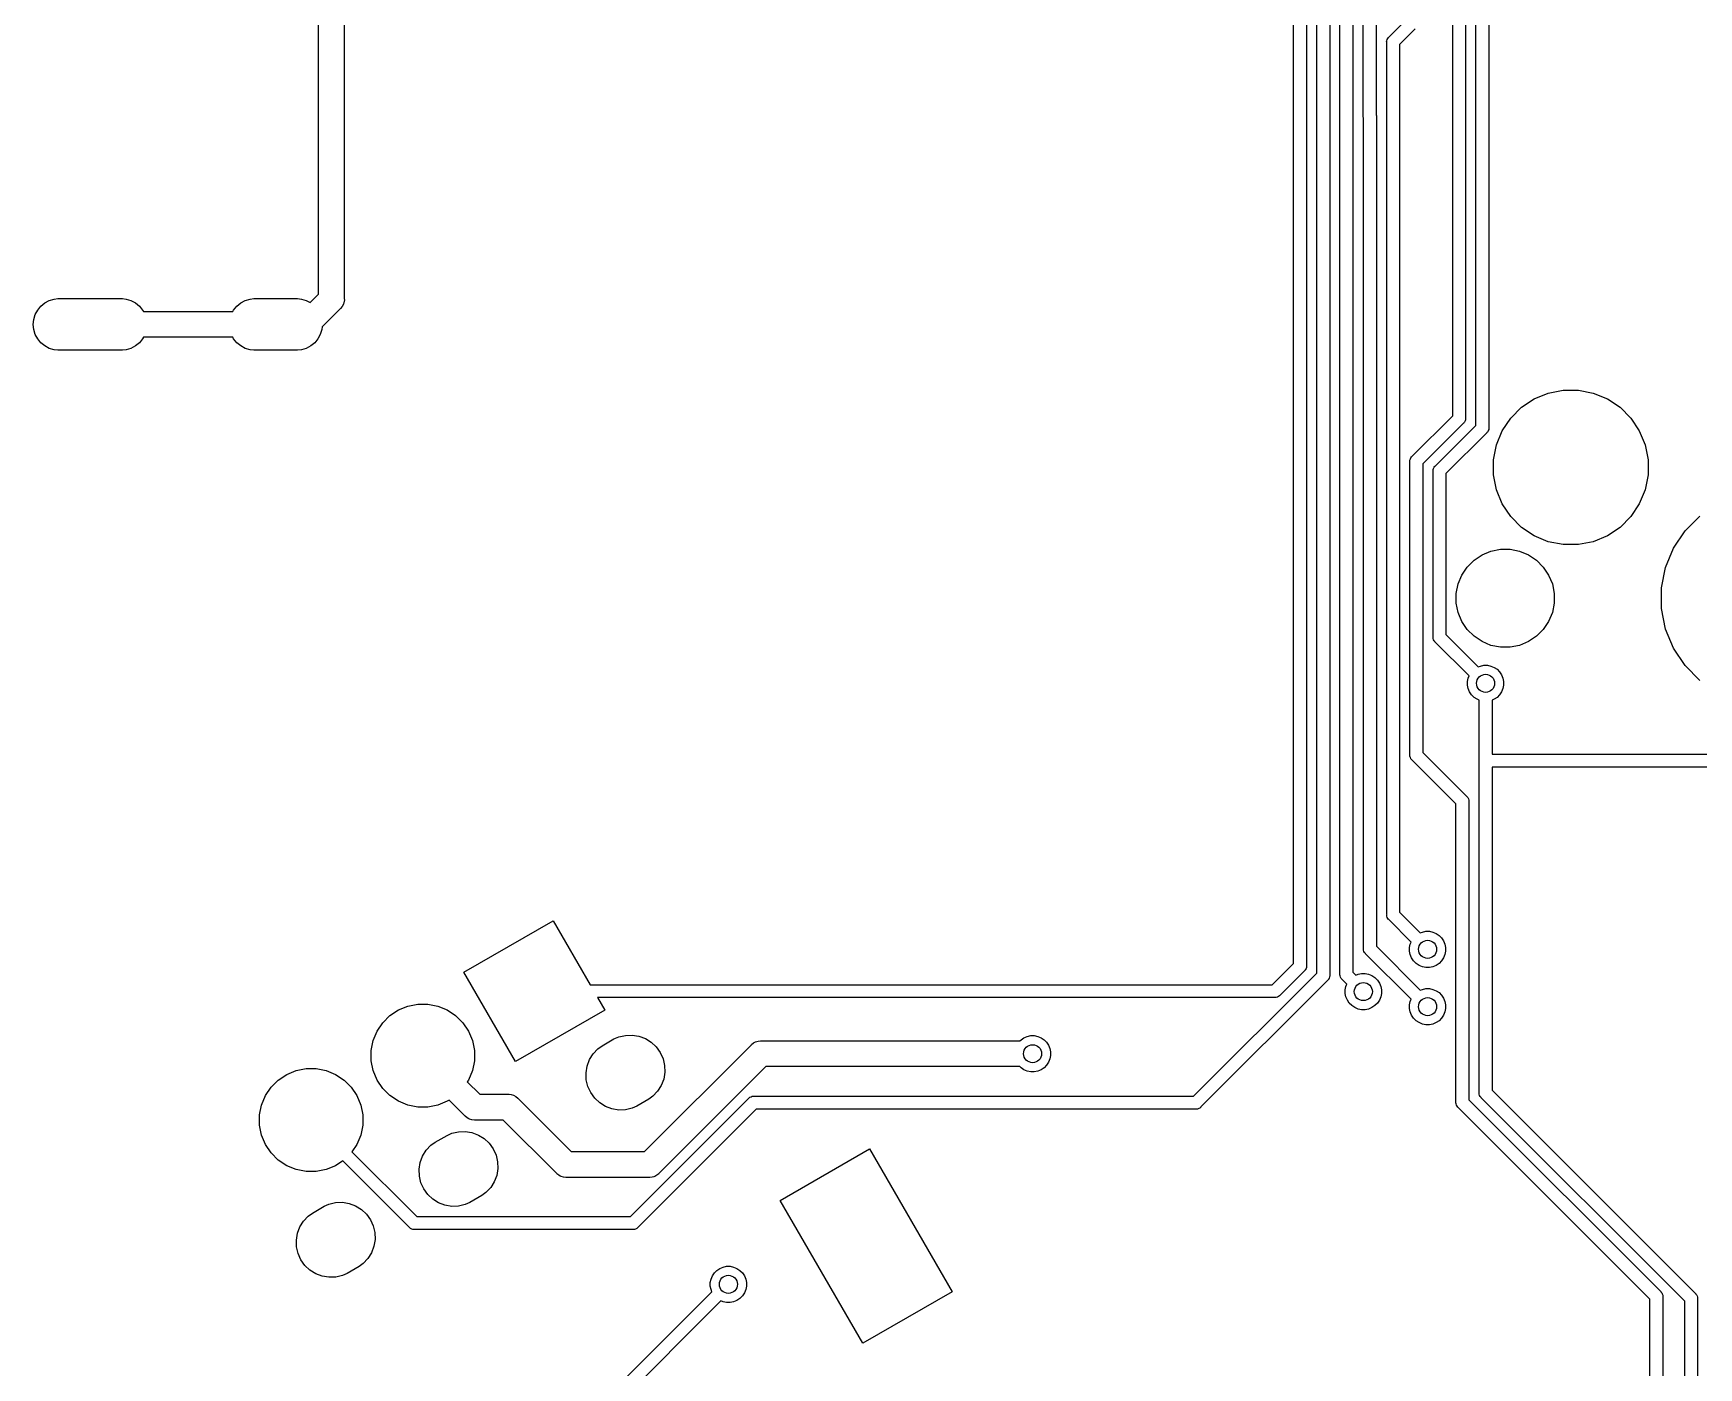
# Model space of a CAD drawing. Extents: x 70 to 347, y -163 to -55.
# Drawn here: x 70.03 to 102.33, y -139.47 to -113.57 of the extents above; entities that cross this region are included whole.
import ezdxf

# ---------------------------------------------------------------- set-up
doc = ezdxf.new("R2010")
doc.units = 0
doc.layers.add('BLACK', color=7, linetype='CONTINUOUS')

msp = doc.modelspace()

# ---------------------------------------------------------------- linework, layer by layer
at = {"layer": 'BLACK', "linetype": 'CONTINUOUS'}
for p, q in [((94.4716, -131.621), (94.4716, -94.3136)), ((94.7216, -94.2679), (94.7216, -131.667)), ((94.9216, -131.808), (94.9216, -94.1272)), ((95.1716, -94.0815), (95.1716, -131.853)), ((95.8216, -115.169), (95.8216, -97.1451)), ((96.0716, -97.1451), (96.0716, -115.144)), ((95.3716, -131.835), (95.3716, -97.3315)), ((95.6216, -97.3315), (95.6216, -131.789)), ((97.5579, -120.996), (97.5579, -108.394)), ((97.8079, -108.349), (97.8079, -121.042)), ((75.5574, -118.633), (75.5574, -108.664)), ((76.0574, -108.572), (76.0574, -118.725)), ((98.2579, -108.761), (98.2579, -121.228)), ((98.0079, -121.182), (98.0079, -110.006)), ((96.3183, -113.651), (96.6236, -113.345)), ((96.2792, -113.719), (96.2863, -113.695)), ((96.2863, -113.695), (96.2979, -113.673)), ((96.2979, -113.673), (96.3096, -113.659)), ((96.3096, -113.659), (96.3097, -113.659)), ((96.3097, -113.659), (96.3136, -113.654)), ((96.3136, -113.654), (96.3183, -113.651)), ((96.8326, -113.49), (96.5274, -113.795)), ((96.2768, -113.743), (96.2792, -113.719)), ((96.2774, -113.749), (96.2768, -113.743)), ((96.2774, -130.673), (96.2774, -113.749)), ((96.5274, -113.795), (96.5274, -130.628)), ((95.821, -115.175), (95.8216, -115.169)), ((95.8216, -115.182), (95.821, -115.175)), ((95.8234, -115.2), (95.8216, -115.182)), ((95.8216, -115.182), (95.8216, -115.182)), ((95.8274, -115.213), (95.8234, -115.2)), ((95.8274, -131.336), (95.8274, -115.213)), ((96.0716, -115.144), (96.0756, -115.157)), ((96.0756, -115.157), (96.0774, -115.175)), ((96.0774, -115.175), (96.0774, -115.175)), ((96.0774, -115.175), (96.078, -115.181)), ((96.078, -115.181), (96.0774, -115.187)), ((96.0774, -115.187), (96.0774, -131.29)), ((70.1099, -118.944), (70.1723, -118.868)), ((70.1723, -118.868), (70.2485, -118.806)), ((70.2485, -118.806), (70.3353, -118.759)), ((70.3353, -118.759), (70.4296, -118.731)), ((70.4296, -118.731), (70.503, -118.723)), ((70.503, -118.723), (71.7522, -118.723)), ((71.7522, -118.723), (71.8256, -118.731)), ((71.8256, -118.731), (71.9199, -118.759)), ((71.9199, -118.759), (72.0067, -118.806)), ((72.0067, -118.806), (72.0829, -118.868)), ((72.0829, -118.868), (72.1453, -118.944)), ((73.9099, -118.944), (73.9723, -118.868)), ((73.9723, -118.868), (74.0485, -118.806)), ((74.0485, -118.806), (74.1353, -118.759)), ((74.1353, -118.759), (74.2296, -118.731)), ((74.2296, -118.731), (74.303, -118.723)), ((74.303, -118.723), (75.1522, -118.723)), ((75.1522, -118.723), (75.2256, -118.731)), ((75.2256, -118.731), (75.3199, -118.759)), ((75.3199, -118.759), (75.3926, -118.798)), ((75.3926, -118.798), (75.5574, -118.633)), ((76.0163, -118.876), (75.985, -118.915)), ((76.0395, -118.833), (76.0163, -118.876)), ((76.0508, -118.796), (76.0395, -118.833)), ((76.0538, -118.786), (76.0508, -118.796)), ((76.0586, -118.737), (76.0538, -118.786)), ((76.0574, -118.725), (76.0586, -118.737)), ((70.0252, -119.223), (70.0348, -119.125)), ((70.0348, -119.125), (70.0634, -119.031)), ((70.0634, -119.031), (70.1099, -118.944)), ((72.1453, -118.944), (72.1609, -118.973)), ((72.1609, -118.973), (73.8943, -118.973)), ((73.8943, -118.973), (73.9099, -118.944)), ((75.9755, -118.922), (75.6252, -119.273)), ((75.985, -118.915), (75.9755, -118.922)), ((70.0348, -119.321), (70.0252, -119.223)), ((70.0634, -119.416), (70.0348, -119.321)), ((70.1099, -119.503), (70.0634, -119.416)), ((70.1723, -119.579), (70.1099, -119.503)), ((72.1453, -119.503), (72.0829, -119.579)), ((72.1609, -119.473), (72.1453, -119.503)), ((73.8943, -119.473), (72.1609, -119.473)), ((73.9099, -119.503), (73.8943, -119.473)), ((73.9723, -119.579), (73.9099, -119.503)), ((75.5453, -119.503), (75.4829, -119.579)), ((75.5918, -119.416), (75.5453, -119.503)), ((75.6204, -119.321), (75.5918, -119.416)), ((75.6252, -119.273), (75.6204, -119.321)), ((70.2485, -119.641), (70.1723, -119.579)), ((70.3353, -119.688), (70.2485, -119.641)), ((70.4296, -119.716), (70.3353, -119.688)), ((70.503, -119.723), (70.4296, -119.716)), ((71.7522, -119.723), (70.503, -119.723)), ((71.8256, -119.716), (71.7522, -119.723)), ((71.9199, -119.688), (71.8256, -119.716)), ((72.0067, -119.641), (71.9199, -119.688)), ((72.0829, -119.579), (72.0067, -119.641)), ((74.0485, -119.641), (73.9723, -119.579)), ((74.1353, -119.688), (74.0485, -119.641)), ((74.2296, -119.716), (74.1353, -119.688)), ((74.303, -119.723), (74.2296, -119.716)), ((75.1522, -119.723), (74.303, -119.723)), ((75.2256, -119.716), (75.1522, -119.723)), ((75.3199, -119.688), (75.2256, -119.716)), ((75.4067, -119.641), (75.3199, -119.688)), ((75.4829, -119.579), (75.4067, -119.641)), ((98.8912, -120.831), (99.1369, -120.667)), ((99.1369, -120.667), (99.4099, -120.554)), ((99.4099, -120.554), (99.6997, -120.496)), ((99.6997, -120.496), (99.9951, -120.496)), ((99.9951, -120.496), (100.285, -120.554)), ((100.285, -120.554), (100.558, -120.667)), ((100.558, -120.667), (100.804, -120.831)), ((96.7683, -121.786), (97.5579, -120.996)), ((97.7669, -121.141), (96.9774, -121.93)), ((97.7717, -121.137), (97.7669, -121.141)), ((97.7756, -121.132), (97.7717, -121.137)), ((97.7873, -121.118), (97.7756, -121.132)), ((97.7756, -121.132), (97.7756, -121.132)), ((97.7921, -121.109), (97.7873, -121.118)), ((97.7989, -121.096), (97.7921, -121.109)), ((97.8061, -121.072), (97.7989, -121.096)), ((97.8079, -121.054), (97.8061, -121.072)), ((97.8079, -121.042), (97.8085, -121.048)), ((97.8085, -121.048), (97.8079, -121.054)), ((97.8079, -121.054), (97.8079, -121.054)), ((98.5181, -121.286), (98.6823, -121.04)), ((98.6823, -121.04), (98.8912, -120.831)), ((100.804, -120.831), (101.013, -121.04)), ((101.013, -121.04), (101.177, -121.286)), ((97.2183, -121.972), (98.0079, -121.182)), ((98.2169, -121.327), (97.4274, -122.116)), ((98.2217, -121.323), (98.2169, -121.327)), ((98.2273, -121.316), (98.2217, -121.323)), ((98.2373, -121.304), (98.2273, -121.316)), ((98.2489, -121.282), (98.2373, -121.304)), ((98.2561, -121.259), (98.2489, -121.282)), ((98.2579, -121.24), (98.2561, -121.259)), ((98.2579, -121.228), (98.2585, -121.234)), ((98.2585, -121.234), (98.2579, -121.24)), ((98.2579, -121.24), (98.2579, -121.24)), ((98.405, -121.559), (98.5181, -121.286)), ((101.177, -121.286), (101.29, -121.559)), ((96.7636, -121.789), (96.7683, -121.786)), ((98.3474, -121.848), (98.405, -121.559)), ((101.29, -121.559), (101.347, -121.848)), ((96.7268, -121.878), (96.7292, -121.854)), ((96.7274, -121.884), (96.7268, -121.878)), ((96.7274, -127.575), (96.7274, -121.884)), ((96.7292, -121.854), (96.7363, -121.83)), ((96.7363, -121.83), (96.7479, -121.809)), ((96.7479, -121.809), (96.7597, -121.794)), ((96.7597, -121.794), (96.7636, -121.789)), ((96.7597, -121.794), (96.7597, -121.794)), ((96.9774, -121.93), (96.9774, -127.529)), ((97.1768, -122.065), (97.1774, -122.059)), ((97.1774, -122.071), (97.1768, -122.065)), ((97.1774, -122.059), (97.1792, -122.04)), ((97.1774, -122.059), (97.1774, -122.059)), ((97.1774, -125.287), (97.1774, -122.071)), ((97.1792, -122.04), (97.1864, -122.017)), ((97.1864, -122.017), (97.198, -121.995)), ((97.198, -121.995), (97.2136, -121.976)), ((97.2136, -121.976), (97.2183, -121.972)), ((98.3474, -122.144), (98.3474, -121.848)), ((101.347, -121.848), (101.347, -122.144)), ((97.4274, -122.116), (97.4274, -125.241)), ((98.405, -122.434), (98.3474, -122.144)), ((101.347, -122.144), (101.29, -122.434)), ((98.5181, -122.707), (98.405, -122.434)), ((98.6823, -122.952), (98.5181, -122.707)), ((101.177, -122.707), (101.013, -122.952)), ((101.29, -122.434), (101.177, -122.707)), ((98.8912, -123.161), (98.6823, -122.952)), ((101.013, -122.952), (100.804, -123.161)), ((102.065, -123.229), (102.351, -122.944)), ((99.1369, -123.325), (98.8912, -123.161)), ((99.4099, -123.439), (99.1369, -123.325)), ((100.558, -123.325), (100.285, -123.439)), ((100.804, -123.161), (100.558, -123.325)), ((101.841, -123.565), (102.065, -123.229)), ((97.9718, -123.798), (98.1274, -123.694)), ((98.1274, -123.694), (98.3003, -123.623)), ((98.3003, -123.623), (98.4838, -123.586)), ((98.4838, -123.586), (98.671, -123.586)), ((98.671, -123.586), (98.8545, -123.623)), ((98.8545, -123.623), (99.0274, -123.694)), ((99.0274, -123.694), (99.183, -123.798)), ((99.6997, -123.496), (99.4099, -123.439)), ((99.9951, -123.496), (99.6997, -123.496)), ((100.285, -123.439), (99.9951, -123.496)), ((101.686, -123.938), (101.841, -123.565)), ((97.7355, -124.086), (97.8395, -123.931)), ((97.8395, -123.931), (97.9718, -123.798)), ((99.183, -123.798), (99.3153, -123.931)), ((99.3153, -123.931), (99.4193, -124.086)), ((101.607, -124.334), (101.686, -123.938)), ((97.6274, -124.443), (97.6639, -124.259)), ((97.6639, -124.259), (97.7355, -124.086)), ((99.4193, -124.086), (99.4909, -124.259)), ((99.4909, -124.259), (99.5274, -124.443)), ((101.607, -124.738), (101.607, -124.334)), ((97.6274, -124.63), (97.6274, -124.443)), ((97.6639, -124.813), (97.6274, -124.63)), ((99.5274, -124.63), (99.4909, -124.813)), ((99.5274, -124.443), (99.5274, -124.63)), ((97.7355, -124.986), (97.6639, -124.813)), ((97.8395, -125.142), (97.7355, -124.986)), ((99.4193, -124.986), (99.3153, -125.142)), ((99.4909, -124.813), (99.4193, -124.986)), ((101.686, -125.134), (101.607, -124.738)), ((97.1768, -125.293), (97.1774, -125.287)), ((97.1792, -125.318), (97.1768, -125.293)), ((97.1864, -125.341), (97.1792, -125.318)), ((97.4274, -125.241), (98.0535, -125.868)), ((97.9718, -125.274), (97.8395, -125.142)), ((98.1274, -125.378), (97.9718, -125.274)), ((99.183, -125.274), (99.0274, -125.378)), ((99.3153, -125.142), (99.183, -125.274)), ((101.841, -125.507), (101.686, -125.134)), ((97.198, -125.363), (97.1864, -125.341)), ((97.2097, -125.377), (97.198, -125.363)), ((97.2136, -125.382), (97.2097, -125.377)), ((97.2183, -125.386), (97.2136, -125.382)), ((97.8767, -126.044), (97.2183, -125.386)), ((98.3003, -125.45), (98.1274, -125.378)), ((98.4838, -125.486), (98.3003, -125.45)), ((98.671, -125.486), (98.4838, -125.486)), ((98.8545, -125.45), (98.671, -125.486)), ((99.0274, -125.378), (98.8545, -125.45)), ((102.065, -125.843), (101.841, -125.507)), ((98.0535, -125.868), (98.0943, -125.851)), ((98.0943, -125.851), (98.1619, -125.837)), ((98.1619, -125.837), (98.2309, -125.837)), ((98.2309, -125.837), (98.2985, -125.851)), ((98.2985, -125.851), (98.3622, -125.877)), ((98.3622, -125.877), (98.4195, -125.915)), ((98.4195, -125.915), (98.4683, -125.964)), ((98.4683, -125.964), (98.5066, -126.021)), ((102.351, -126.129), (102.065, -125.843)), ((97.8464, -126.153), (97.8598, -126.085)), ((97.8464, -126.222), (97.8464, -126.153)), ((97.8598, -126.289), (97.8464, -126.222)), ((97.8598, -126.085), (97.8767, -126.044)), ((97.8862, -126.353), (97.8598, -126.289)), ((98.5066, -126.021), (98.5329, -126.085)), ((98.5329, -126.289), (98.5066, -126.353)), ((98.5329, -126.085), (98.5464, -126.153)), ((98.5464, -126.222), (98.5329, -126.289)), ((98.5464, -126.153), (98.5464, -126.222)), ((97.9245, -126.41), (97.8862, -126.353)), ((97.9733, -126.459), (97.9245, -126.41)), ((98.0306, -126.497), (97.9733, -126.459)), ((98.0714, -126.514), (98.0306, -126.497)), ((98.0714, -127.629), (98.0714, -126.514)), ((98.3622, -126.497), (98.3214, -126.514)), ((98.3214, -126.514), (98.3214, -127.561)), ((98.4195, -126.459), (98.3622, -126.497)), ((98.4683, -126.41), (98.4195, -126.459)), ((98.5066, -126.353), (98.4683, -126.41)), ((96.7268, -127.581), (96.7274, -127.575)), ((96.7274, -127.587), (96.7268, -127.581)), ((96.7292, -127.606), (96.7274, -127.587)), ((96.7274, -127.587), (96.7274, -127.587)), ((96.9774, -127.529), (97.8304, -128.382)), ((98.3214, -127.561), (106.959, -127.561)), ((96.7324, -127.616), (96.7292, -127.606)), ((96.7363, -127.629), (96.7324, -127.616)), ((96.7479, -127.651), (96.7363, -127.629)), ((96.7523, -127.656), (96.7479, -127.651)), ((96.7636, -127.67), (96.7523, -127.656)), ((96.7683, -127.674), (96.7636, -127.67)), ((97.6214, -128.527), (96.7683, -127.674)), ((98.0708, -127.635), (98.0714, -127.629)), ((98.0714, -127.641), (98.0708, -127.635)), ((98.0714, -134.129), (98.0714, -127.641)), ((98.0714, -127.641), (98.0714, -127.641)), ((98.0714, -127.641), (98.0714, -127.641)), ((106.959, -127.811), (98.3214, -127.811)), ((98.3214, -127.811), (98.3214, -134.083)), ((97.6214, -134.315), (97.6214, -128.527)), ((97.8304, -128.382), (97.8352, -128.386)), ((97.8352, -128.386), (97.8391, -128.391)), ((97.8391, -128.391), (97.8391, -128.391)), ((97.8391, -128.391), (97.8488, -128.403)), ((97.8488, -128.403), (97.8508, -128.405)), ((97.8508, -128.405), (97.8624, -128.427)), ((97.8624, -128.427), (97.8696, -128.451)), ((97.8696, -128.451), (97.8714, -128.469)), ((97.8714, -128.469), (97.8714, -128.469)), ((97.8714, -128.469), (97.872, -128.475)), ((97.872, -128.475), (97.8714, -128.481)), ((97.8714, -128.481), (97.8714, -134.269)), ((78.3793, -131.794), (80.1114, -130.794)), ((80.1114, -130.794), (80.8279, -132.035)), ((96.2768, -130.679), (96.2774, -130.673)), ((96.2774, -130.686), (96.2768, -130.679)), ((96.2792, -130.704), (96.2774, -130.686)), ((96.2774, -130.686), (96.2774, -130.686)), ((96.2863, -130.728), (96.2792, -130.704)), ((96.2979, -130.749), (96.2863, -130.728)), ((96.3136, -130.768), (96.2979, -130.749)), ((96.3183, -130.772), (96.3136, -130.768)), ((96.7517, -131.206), (96.3183, -130.772)), ((96.5274, -130.628), (96.9285, -131.029)), ((96.9285, -131.029), (96.9693, -131.012)), ((96.9693, -131.012), (97.0369, -130.998)), ((97.0369, -130.998), (97.1059, -130.998)), ((97.1059, -130.998), (97.1735, -131.012)), ((97.1735, -131.012), (97.2372, -131.038)), ((97.2372, -131.038), (97.2945, -131.077)), ((97.2945, -131.077), (97.3432, -131.125)), ((97.3432, -131.125), (97.3816, -131.183)), ((95.8268, -131.342), (95.8274, -131.336)), ((95.8292, -131.367), (95.8268, -131.342)), ((95.8363, -131.39), (95.8292, -131.367)), ((95.8479, -131.412), (95.8363, -131.39)), ((95.8582, -131.424), (95.8479, -131.412)), ((95.8636, -131.431), (95.8582, -131.424)), ((95.8683, -131.435), (95.8636, -131.431)), ((96.7517, -132.318), (95.8683, -131.435)), ((96.0774, -131.29), (96.9285, -132.142)), ((96.7214, -131.314), (96.7348, -131.246)), ((96.7214, -131.383), (96.7214, -131.314)), ((96.7348, -131.451), (96.7214, -131.383)), ((96.7348, -131.246), (96.7517, -131.206)), ((96.7612, -131.514), (96.7348, -131.451)), ((97.3816, -131.183), (97.4079, -131.246)), ((97.4079, -131.451), (97.3816, -131.514)), ((97.4079, -131.246), (97.4214, -131.314)), ((97.4214, -131.383), (97.4079, -131.451)), ((97.4214, -131.314), (97.4214, -131.383)), ((79.3793, -133.526), (78.3793, -131.794)), ((94.0574, -132.035), (94.4716, -131.621)), ((94.6806, -131.766), (94.2019, -132.244)), ((94.6854, -131.762), (94.6806, -131.766)), ((94.6893, -131.757), (94.6854, -131.762)), ((94.701, -131.743), (94.6893, -131.757)), ((94.6893, -131.757), (94.6893, -131.757)), ((94.7019, -131.741), (94.701, -131.743)), ((94.7126, -131.721), (94.7019, -131.741)), ((94.7198, -131.698), (94.7126, -131.721)), ((94.7216, -131.679), (94.7198, -131.698)), ((94.7216, -131.667), (94.7222, -131.673)), ((94.7222, -131.673), (94.7216, -131.679)), ((94.7216, -131.679), (94.7216, -131.679)), ((95.6216, -131.789), (95.6817, -131.849)), ((96.7995, -131.572), (96.7612, -131.514)), ((96.8483, -131.62), (96.7995, -131.572)), ((96.9056, -131.659), (96.8483, -131.62)), ((96.9693, -131.685), (96.9056, -131.659)), ((97.0369, -131.698), (96.9693, -131.685)), ((97.1059, -131.698), (97.0369, -131.698)), ((97.1735, -131.685), (97.1059, -131.698)), ((97.2372, -131.659), (97.1735, -131.685)), ((97.2945, -131.62), (97.2372, -131.659)), ((97.3432, -131.572), (97.2945, -131.62)), ((97.3816, -131.514), (97.3432, -131.572)), ((80.8279, -132.035), (94.0574, -132.035)), ((92.5308, -134.198), (94.9216, -131.808)), ((95.1306, -131.952), (92.6753, -134.407)), ((95.1354, -131.948), (95.1306, -131.952)), ((95.1393, -131.944), (95.1354, -131.948)), ((95.151, -131.929), (95.1393, -131.944)), ((95.1393, -131.944), (95.1393, -131.944)), ((95.1533, -131.925), (95.151, -131.929)), ((95.1626, -131.908), (95.1533, -131.925)), ((95.1698, -131.884), (95.1626, -131.908)), ((95.1716, -131.866), (95.1698, -131.884)), ((95.1716, -131.853), (95.1722, -131.859)), ((95.1722, -131.859), (95.1716, -131.866)), ((95.1716, -131.866), (95.1716, -131.866)), ((95.371, -131.841), (95.3716, -131.835)), ((95.3734, -131.865), (95.371, -131.841)), ((95.3805, -131.889), (95.3734, -131.865)), ((95.3921, -131.911), (95.3805, -131.889)), ((95.4022, -131.923), (95.3921, -131.911)), ((95.4078, -131.93), (95.4022, -131.923)), ((95.4125, -131.934), (95.4078, -131.93)), ((95.5049, -132.026), (95.4125, -131.934)), ((95.4746, -132.135), (95.488, -132.067)), ((95.488, -132.067), (95.5049, -132.026)), ((95.6817, -131.849), (95.7225, -131.832)), ((95.7225, -131.832), (95.7901, -131.819)), ((95.7901, -131.819), (95.8591, -131.819)), ((95.8591, -131.819), (95.9267, -131.832)), ((95.9267, -131.832), (95.9904, -131.859)), ((95.9904, -131.859), (96.0477, -131.897)), ((96.0477, -131.897), (96.0965, -131.946)), ((96.0965, -131.946), (96.1348, -132.003)), ((96.1348, -132.003), (96.1611, -132.067)), ((96.1611, -132.067), (96.1746, -132.135)), ((96.9693, -132.125), (97.0369, -132.111)), ((97.0369, -132.111), (97.1059, -132.111)), ((97.1059, -132.111), (97.1735, -132.125)), ((77.2886, -132.449), (77.4818, -132.41)), ((77.4818, -132.41), (77.6788, -132.41)), ((77.6788, -132.41), (77.872, -132.449)), ((94.1031, -132.285), (80.9722, -132.285)), ((80.9722, -132.285), (81.1114, -132.526)), ((94.1092, -132.286), (94.1031, -132.285)), ((94.1153, -132.285), (94.1092, -132.286)), ((94.1337, -132.284), (94.1153, -132.285)), ((94.1153, -132.285), (94.1153, -132.285)), ((94.1573, -132.276), (94.1337, -132.284)), ((94.179, -132.265), (94.1573, -132.276)), ((94.198, -132.249), (94.179, -132.265)), ((94.2019, -132.244), (94.198, -132.249)), ((95.4746, -132.203), (95.4746, -132.135)), ((95.488, -132.271), (95.4746, -132.203)), ((95.5144, -132.335), (95.488, -132.271)), ((95.5527, -132.392), (95.5144, -132.335)), ((95.6015, -132.441), (95.5527, -132.392)), ((95.6588, -132.479), (95.6015, -132.441)), ((96.0477, -132.441), (95.9904, -132.479)), ((96.0965, -132.392), (96.0477, -132.441)), ((96.1348, -132.335), (96.0965, -132.392)), ((96.1611, -132.271), (96.1348, -132.335)), ((96.1746, -132.203), (96.1611, -132.271)), ((96.1746, -132.135), (96.1746, -132.203)), ((96.7214, -132.427), (96.7348, -132.359)), ((96.7214, -132.496), (96.7214, -132.427)), ((96.7348, -132.359), (96.7517, -132.318)), ((96.9285, -132.142), (96.9693, -132.125)), ((97.1735, -132.125), (97.2372, -132.151)), ((97.2372, -132.151), (97.2945, -132.189)), ((97.2945, -132.189), (97.3432, -132.238)), ((97.3432, -132.238), (97.3816, -132.295)), ((97.3816, -132.295), (97.4079, -132.359)), ((97.4079, -132.359), (97.4214, -132.427)), ((97.4214, -132.427), (97.4214, -132.496)), ((76.8036, -132.773), (76.9428, -132.634)), ((76.9428, -132.634), (77.1066, -132.524)), ((77.1066, -132.524), (77.2886, -132.449)), ((77.872, -132.449), (78.054, -132.524)), ((78.054, -132.524), (78.2178, -132.634)), ((78.2178, -132.634), (78.3571, -132.773)), ((81.1114, -132.526), (79.3793, -133.526)), ((95.7225, -132.506), (95.6588, -132.479)), ((95.7901, -132.519), (95.7225, -132.506)), ((95.8591, -132.519), (95.7901, -132.519)), ((95.9267, -132.506), (95.8591, -132.519)), ((95.9904, -132.479), (95.9267, -132.506)), ((96.7348, -132.563), (96.7214, -132.496)), ((96.7612, -132.627), (96.7348, -132.563)), ((96.7995, -132.684), (96.7612, -132.627)), ((96.8483, -132.733), (96.7995, -132.684)), ((96.9056, -132.771), (96.8483, -132.733)), ((97.2945, -132.733), (97.2372, -132.771)), ((97.3432, -132.684), (97.2945, -132.733)), ((97.3816, -132.627), (97.3432, -132.684)), ((97.4079, -132.563), (97.3816, -132.627)), ((97.4214, -132.496), (97.4079, -132.563)), ((76.6187, -133.119), (76.6941, -132.937)), ((76.6941, -132.937), (76.8036, -132.773)), ((78.3571, -132.773), (78.4665, -132.937)), ((78.4665, -132.937), (78.5419, -133.119)), ((81.0584, -133.221), (81.2891, -133.088)), ((81.2891, -133.088), (81.3798, -133.047)), ((81.3798, -133.047), (81.5093, -133.017)), ((81.5093, -133.017), (81.6422, -133.012)), ((81.6422, -133.012), (81.7734, -133.034)), ((81.7734, -133.034), (81.8978, -133.081)), ((81.8978, -133.081), (82.0107, -133.151)), ((89.1845, -133.102), (89.2418, -133.063)), ((89.2418, -133.063), (89.3055, -133.037)), ((89.3055, -133.037), (89.3731, -133.023)), ((89.3731, -133.023), (89.4421, -133.023)), ((89.4421, -133.023), (89.5097, -133.037)), ((89.5097, -133.037), (89.5734, -133.063)), ((89.5734, -133.063), (89.6307, -133.102)), ((96.9693, -132.798), (96.9056, -132.771)), ((97.0369, -132.811), (96.9693, -132.798)), ((97.1059, -132.811), (97.0369, -132.811)), ((97.1735, -132.798), (97.1059, -132.811)), ((97.2372, -132.771), (97.1735, -132.798)), ((76.5803, -133.312), (76.6187, -133.119)), ((76.5803, -133.509), (76.5803, -133.312)), ((78.5419, -133.119), (78.5803, -133.312)), ((78.5803, -133.312), (78.5803, -133.509)), ((80.8163, -133.489), (80.8865, -133.376)), ((80.8865, -133.376), (80.9774, -133.279)), ((80.9774, -133.279), (81.0584, -133.221)), ((81.879, -135.273), (83.9471, -133.205)), ((82.0107, -133.151), (82.1078, -133.242)), ((82.1078, -133.242), (82.1852, -133.35)), ((82.1852, -133.35), (82.2401, -133.471)), ((83.9471, -133.205), (83.955, -133.196)), ((83.955, -133.196), (83.993, -133.165)), ((83.993, -133.165), (84.0365, -133.141)), ((84.0365, -133.141), (84.0836, -133.127)), ((84.0836, -133.127), (84.1326, -133.122)), ((84.1326, -133.122), (84.1449, -133.123)), ((84.1449, -133.123), (89.1626, -133.123)), ((89.1626, -133.123), (89.1845, -133.102)), ((89.6307, -133.102), (89.6795, -133.15)), ((89.6795, -133.15), (89.7178, -133.208)), ((89.7178, -133.208), (89.7441, -133.271)), ((89.7441, -133.271), (89.7576, -133.339)), ((89.7576, -133.408), (89.7441, -133.476)), ((89.7576, -133.339), (89.7576, -133.408)), ((74.9416, -133.774), (75.1236, -133.699)), ((75.1236, -133.699), (75.3168, -133.66)), ((75.3168, -133.66), (75.5137, -133.66)), ((75.5137, -133.66), (75.7069, -133.699)), ((75.7069, -133.699), (75.8889, -133.774)), ((76.6187, -133.702), (76.5803, -133.509)), ((76.6941, -133.884), (76.6187, -133.702)), ((78.5419, -133.702), (78.4665, -133.884)), ((78.5803, -133.509), (78.5419, -133.702)), ((80.7478, -133.745), (80.7695, -133.613)), ((80.7695, -133.613), (80.8163, -133.489)), ((84.2362, -133.623), (82.1681, -135.692)), ((82.2401, -133.471), (82.2703, -133.6)), ((82.2746, -133.733), (82.253, -133.865)), ((82.2703, -133.6), (82.2746, -133.733)), ((89.1626, -133.623), (84.2362, -133.623)), ((89.1845, -133.645), (89.1626, -133.623)), ((89.2418, -133.684), (89.1845, -133.645)), ((89.3055, -133.71), (89.2418, -133.684)), ((89.3731, -133.723), (89.3055, -133.71)), ((89.4421, -133.723), (89.3731, -133.723)), ((89.5097, -133.71), (89.4421, -133.723)), ((89.5734, -133.684), (89.5097, -133.71)), ((89.6307, -133.645), (89.5734, -133.684)), ((89.6795, -133.597), (89.6307, -133.645)), ((89.7178, -133.539), (89.6795, -133.597)), ((89.7441, -133.476), (89.7178, -133.539)), ((74.5291, -134.187), (74.6385, -134.023)), ((74.6385, -134.023), (74.7778, -133.884)), ((74.7778, -133.884), (74.9416, -133.774)), ((75.8889, -133.774), (76.0527, -133.884)), ((76.0527, -133.884), (76.192, -134.023)), ((76.192, -134.023), (76.3014, -134.187)), ((76.8036, -134.048), (76.6941, -133.884)), ((76.9428, -134.187), (76.8036, -134.048)), ((78.4665, -133.884), (78.4429, -133.919)), ((78.4429, -133.919), (78.6839, -134.16)), ((80.7522, -133.878), (80.7478, -133.745)), ((80.7824, -134.007), (80.7522, -133.878)), ((80.8372, -134.128), (80.7824, -134.007)), ((82.2062, -133.989), (82.1359, -134.102)), ((82.253, -133.865), (82.2062, -133.989)), ((74.4152, -134.562), (74.4537, -134.369)), ((74.4537, -134.369), (74.5291, -134.187)), ((76.3014, -134.187), (76.3768, -134.369)), ((76.3768, -134.369), (76.4152, -134.562)), ((77.1066, -134.297), (76.9428, -134.187)), ((77.2886, -134.372), (77.1066, -134.297)), ((77.4818, -134.41), (77.2886, -134.372)), ((77.872, -134.372), (77.6788, -134.41)), ((78.054, -134.297), (77.872, -134.372)), ((78.0893, -134.273), (78.054, -134.297)), ((78.3948, -134.579), (78.0893, -134.273)), ((78.6839, -134.16), (79.2323, -134.16)), ((79.2323, -134.16), (79.2446, -134.159)), ((79.2446, -134.159), (79.2569, -134.16)), ((79.2569, -134.16), (79.2936, -134.164)), ((79.2936, -134.164), (79.3407, -134.178)), ((79.3407, -134.178), (79.3842, -134.202)), ((79.3842, -134.202), (79.4222, -134.233)), ((79.4222, -134.233), (79.4301, -134.242)), ((79.4301, -134.242), (80.4611, -135.273)), ((80.9147, -134.236), (80.8372, -134.128)), ((81.0117, -134.327), (80.9147, -134.236)), ((81.1246, -134.397), (81.0117, -134.327)), ((81.6084, -136.534), (83.9031, -134.239)), ((81.964, -134.257), (81.7334, -134.39)), ((82.045, -134.199), (81.964, -134.257)), ((82.1359, -134.102), (82.045, -134.199)), ((83.9031, -134.239), (83.907, -134.235)), ((83.907, -134.235), (83.9117, -134.231)), ((83.9117, -134.231), (83.926, -134.219)), ((83.9117, -134.231), (83.9117, -134.231)), ((83.926, -134.219), (83.9477, -134.207)), ((83.926, -134.219), (83.926, -134.219)), ((83.926, -134.219), (83.926, -134.219)), ((83.9477, -134.207), (83.9713, -134.2)), ((83.9713, -134.2), (83.9896, -134.198)), ((83.9896, -134.198), (83.9897, -134.198)), ((83.9897, -134.198), (83.9958, -134.198)), ((83.9958, -134.198), (84.0019, -134.198)), ((84.0019, -134.198), (92.5308, -134.198)), ((97.6208, -134.321), (97.6214, -134.315)), ((97.6214, -134.327), (97.6208, -134.321)), ((97.6232, -134.346), (97.6214, -134.327)), ((97.6214, -134.327), (97.6214, -134.327)), ((97.6303, -134.369), (97.6232, -134.346)), ((97.6419, -134.391), (97.6303, -134.369)), ((97.8714, -134.269), (101.592, -137.99)), ((98.0708, -134.135), (98.0714, -134.129)), ((98.0714, -134.141), (98.0708, -134.135)), ((98.0732, -134.159), (98.0714, -134.141)), ((98.0714, -134.141), (98.0714, -134.141)), ((98.0804, -134.183), (98.0732, -134.159)), ((98.092, -134.204), (98.0804, -134.183)), ((98.1076, -134.223), (98.092, -134.204)), ((98.1123, -134.227), (98.1076, -134.223)), ((102.058, -138.173), (98.1123, -134.227)), ((98.3214, -134.083), (102.267, -138.028)), ((74.4152, -134.759), (74.4152, -134.562)), ((76.4152, -134.562), (76.4152, -134.759)), ((77.6788, -134.41), (77.4818, -134.41)), ((78.4027, -134.588), (78.3948, -134.579)), ((78.4407, -134.619), (78.4027, -134.588)), ((78.4718, -134.636), (78.4407, -134.619)), ((78.4842, -134.643), (78.4718, -134.636)), ((78.5313, -134.657), (78.4842, -134.643)), ((78.5803, -134.662), (78.5313, -134.657)), ((78.5926, -134.66), (78.5803, -134.662)), ((79.141, -134.66), (78.5926, -134.66)), ((80.1721, -135.692), (79.141, -134.66)), ((81.2491, -134.444), (81.1246, -134.397)), ((81.3803, -134.466), (81.2491, -134.444)), ((81.5132, -134.461), (81.3803, -134.466)), ((81.6426, -134.431), (81.5132, -134.461)), ((81.7334, -134.39), (81.6426, -134.431)), ((84.0476, -134.448), (81.7529, -136.743)), ((92.5765, -134.448), (84.0476, -134.448)), ((92.5826, -134.449), (92.5765, -134.448)), ((92.5887, -134.448), (92.5826, -134.449)), ((92.6071, -134.447), (92.5887, -134.448)), ((92.5887, -134.448), (92.5887, -134.448)), ((92.6307, -134.439), (92.6071, -134.447)), ((92.6524, -134.428), (92.6307, -134.439)), ((92.6714, -134.412), (92.6524, -134.428)), ((92.6753, -134.407), (92.6714, -134.412)), ((97.6576, -134.41), (97.6419, -134.391)), ((97.6623, -134.414), (97.6576, -134.41)), ((101.383, -138.134), (97.6623, -134.414)), ((74.4537, -134.952), (74.4152, -134.759)), ((74.5291, -135.134), (74.4537, -134.952)), ((76.3768, -134.952), (76.3014, -135.134)), ((76.4152, -134.759), (76.3768, -134.952)), ((77.8195, -135.091), (78.0501, -134.958)), ((78.0501, -134.958), (78.1409, -134.917)), ((78.1409, -134.917), (78.2704, -134.887)), ((78.2704, -134.887), (78.4033, -134.882)), ((78.4033, -134.882), (78.5344, -134.904)), ((78.5344, -134.904), (78.6589, -134.951)), ((78.6589, -134.951), (78.7718, -135.021)), ((78.7718, -135.021), (78.8688, -135.112)), ((74.6385, -135.298), (74.5291, -135.134)), ((74.7778, -135.437), (74.6385, -135.298)), ((76.3014, -135.134), (76.207, -135.275)), ((76.207, -135.275), (77.4656, -136.534)), ((77.5774, -135.359), (77.6476, -135.246)), ((77.6476, -135.246), (77.7385, -135.149)), ((77.7385, -135.149), (77.8195, -135.091)), ((78.8688, -135.112), (78.9463, -135.22)), ((78.9463, -135.22), (79.0012, -135.341)), ((79.0012, -135.341), (79.0314, -135.47)), ((80.4611, -135.273), (81.879, -135.273)), ((84.514, -136.22), (86.2461, -135.22)), ((86.2461, -135.22), (87.8461, -137.991)), ((74.9416, -135.547), (74.7778, -135.437)), ((75.1236, -135.622), (74.9416, -135.547)), ((75.3168, -135.66), (75.1236, -135.622)), ((75.5137, -135.66), (75.3168, -135.66)), ((75.7069, -135.622), (75.5137, -135.66)), ((75.8889, -135.547), (75.7069, -135.622)), ((76.0302, -135.452), (75.8889, -135.547)), ((77.3211, -136.743), (76.0302, -135.452)), ((77.5089, -135.615), (77.5305, -135.483)), ((77.5132, -135.748), (77.5089, -135.615)), ((77.5305, -135.483), (77.5774, -135.359)), ((79.0357, -135.603), (79.0141, -135.735)), ((79.0314, -135.47), (79.0357, -135.603)), ((77.5434, -135.877), (77.5132, -135.748)), ((77.5983, -135.998), (77.5434, -135.877)), ((77.6757, -136.106), (77.5983, -135.998)), ((78.897, -135.972), (78.8061, -136.069)), ((78.9672, -135.859), (78.897, -135.972)), ((79.0141, -135.735), (78.9672, -135.859)), ((80.18, -135.701), (80.1721, -135.692)), ((80.218, -135.732), (80.18, -135.701)), ((80.2465, -135.748), (80.218, -135.732)), ((80.2615, -135.756), (80.2465, -135.748)), ((80.3086, -135.77), (80.2615, -135.756)), ((80.3576, -135.775), (80.3086, -135.77)), ((80.3699, -135.773), (80.3576, -135.775)), ((81.9703, -135.773), (80.3699, -135.773)), ((81.9826, -135.775), (81.9703, -135.773)), ((82.0316, -135.77), (81.9826, -135.775)), ((82.0635, -135.76), (82.0316, -135.77)), ((82.0787, -135.756), (82.0635, -135.76)), ((82.1222, -135.732), (82.0787, -135.756)), ((82.1602, -135.701), (82.1222, -135.732)), ((82.1681, -135.692), (82.1602, -135.701)), ((75.6685, -136.333), (75.7593, -136.292)), ((75.7593, -136.292), (75.8888, -136.262)), ((75.8888, -136.262), (76.0217, -136.257)), ((76.0217, -136.257), (76.1529, -136.279)), ((76.1529, -136.279), (76.2773, -136.326)), ((77.7728, -136.197), (77.6757, -136.106)), ((77.8857, -136.267), (77.7728, -136.197)), ((78.0101, -136.314), (77.8857, -136.267)), ((78.1413, -136.336), (78.0101, -136.314)), ((78.4037, -136.301), (78.2742, -136.331)), ((78.4945, -136.26), (78.4037, -136.301)), ((78.7251, -136.127), (78.4945, -136.26)), ((78.8061, -136.069), (78.7251, -136.127)), ((86.114, -138.991), (84.514, -136.22)), ((75.1958, -136.734), (75.266, -136.621)), ((75.266, -136.621), (75.3569, -136.524)), ((75.3569, -136.524), (75.4379, -136.466)), ((75.4379, -136.466), (75.6685, -136.333)), ((76.2773, -136.326), (76.3902, -136.396)), ((76.3902, -136.396), (76.4873, -136.487)), ((76.4873, -136.487), (76.5647, -136.595)), ((76.5647, -136.595), (76.6196, -136.716)), ((77.4656, -136.534), (81.6084, -136.534)), ((78.2742, -136.331), (78.1413, -136.336)), ((75.1273, -136.99), (75.149, -136.858)), ((75.149, -136.858), (75.1958, -136.734)), ((76.6196, -136.716), (76.6498, -136.845)), ((76.6498, -136.845), (76.6541, -136.978)), ((77.325, -136.748), (77.3211, -136.743)), ((77.3298, -136.752), (77.325, -136.748)), ((77.344, -136.763), (77.3298, -136.752)), ((77.3565, -136.77), (77.344, -136.763)), ((77.3657, -136.775), (77.3565, -136.77)), ((77.3893, -136.782), (77.3657, -136.775)), ((77.4077, -136.784), (77.3893, -136.782)), ((77.4138, -136.785), (77.4077, -136.784)), ((77.4077, -136.784), (77.4077, -136.784)), ((77.4199, -136.784), (77.4138, -136.785)), ((81.6541, -136.784), (77.4199, -136.784)), ((81.6602, -136.785), (81.6541, -136.784)), ((81.6663, -136.784), (81.6602, -136.785)), ((81.6847, -136.782), (81.6663, -136.784)), ((81.6663, -136.784), (81.6663, -136.784)), ((81.7083, -136.775), (81.6847, -136.782)), ((81.73, -136.763), (81.7083, -136.775)), ((81.749, -136.748), (81.73, -136.763)), ((81.7529, -136.743), (81.749, -136.748)), ((75.1317, -137.123), (75.1273, -136.99)), ((75.1619, -137.252), (75.1317, -137.123)), ((75.2167, -137.373), (75.1619, -137.252)), ((76.5856, -137.234), (76.5154, -137.347)), ((76.6325, -137.11), (76.5856, -137.234)), ((76.6541, -136.978), (76.6325, -137.11)), ((75.2942, -137.481), (75.2167, -137.373)), ((75.3912, -137.572), (75.2942, -137.481)), ((75.5041, -137.642), (75.3912, -137.572)), ((76.3435, -137.502), (76.1129, -137.635)), ((76.4245, -137.444), (76.3435, -137.502)), ((76.5154, -137.347), (76.4245, -137.444)), ((83.2357, -137.625), (83.2845, -137.577)), ((83.2845, -137.577), (83.3418, -137.538)), ((83.3418, -137.538), (83.4055, -137.512)), ((83.4055, -137.512), (83.4731, -137.498)), ((83.4731, -137.498), (83.5421, -137.498)), ((83.5421, -137.498), (83.6097, -137.512)), ((83.6097, -137.512), (83.6734, -137.538)), ((83.6734, -137.538), (83.7307, -137.577)), ((83.7307, -137.577), (83.7795, -137.625)), ((75.6286, -137.689), (75.5041, -137.642)), ((75.7598, -137.711), (75.6286, -137.689)), ((75.8927, -137.706), (75.7598, -137.711)), ((76.0221, -137.676), (75.8927, -137.706)), ((76.1129, -137.635), (76.0221, -137.676)), ((83.1576, -137.814), (83.171, -137.746)), ((83.1576, -137.883), (83.1576, -137.814)), ((83.171, -137.951), (83.1576, -137.883)), ((83.171, -137.746), (83.1974, -137.683)), ((83.1974, -137.683), (83.2357, -137.625)), ((83.7795, -137.625), (83.8178, -137.683)), ((83.8178, -137.683), (83.8441, -137.746)), ((83.8441, -137.746), (83.8576, -137.814)), ((83.8576, -137.883), (83.8441, -137.951)), ((83.8576, -137.814), (83.8576, -137.883)), ((81.0567, -140.123), (83.1879, -137.991)), ((83.3647, -138.168), (81.2657, -140.267)), ((83.1879, -137.991), (83.171, -137.951)), ((83.4055, -138.185), (83.3647, -138.168)), ((83.4731, -138.198), (83.4055, -138.185)), ((83.5421, -138.198), (83.4731, -138.198)), ((83.6097, -138.185), (83.5421, -138.198)), ((83.6734, -138.159), (83.6097, -138.185)), ((83.7307, -138.12), (83.6734, -138.159)), ((83.7795, -138.072), (83.7307, -138.12)), ((83.8178, -138.014), (83.7795, -138.072)), ((83.8441, -137.951), (83.8178, -138.014)), ((87.8461, -137.991), (86.114, -138.991)), ((101.383, -145.671), (101.383, -138.134)), ((101.592, -137.99), (101.596, -137.993)), ((101.596, -137.993), (101.6, -137.998)), ((101.6, -137.998), (101.612, -138.012)), ((101.612, -138.012), (101.614, -138.016)), ((101.614, -138.016), (101.624, -138.034)), ((101.624, -138.034), (101.631, -138.058)), ((101.631, -138.058), (101.633, -138.076)), ((101.633, -138.076), (101.633, -138.076)), ((101.633, -138.076), (101.633, -138.082)), ((101.633, -138.082), (101.633, -138.088)), ((101.633, -138.088), (101.633, -145.671)), ((102.058, -150.974), (102.058, -138.173)), ((102.267, -138.028), (102.271, -138.032)), ((102.271, -138.032), (102.275, -138.037)), ((102.275, -138.037), (102.287, -138.051)), ((102.287, -138.051), (102.291, -138.058)), ((102.291, -138.058), (102.299, -138.073)), ((102.299, -138.073), (102.306, -138.096)), ((102.306, -138.096), (102.308, -138.115)), ((102.308, -138.115), (102.308, -138.115)), ((102.308, -138.115), (102.308, -138.121)), ((102.308, -138.121), (102.308, -138.127)), ((102.308, -138.127), (102.308, -151.02))]:
    msp.add_line(p, q, dxfattribs=at)
at = {"layer": 'BLACK'}
for centre in [(98.1964, -126.187), (97.0714, -131.348), (95.8246, -132.169), (97.0714, -132.461), (89.4076, -133.373), (83.5076, -137.848)]:
    msp.add_circle(centre, 0.175, dxfattribs=at)

doc.saveas('drawing.dxf')
